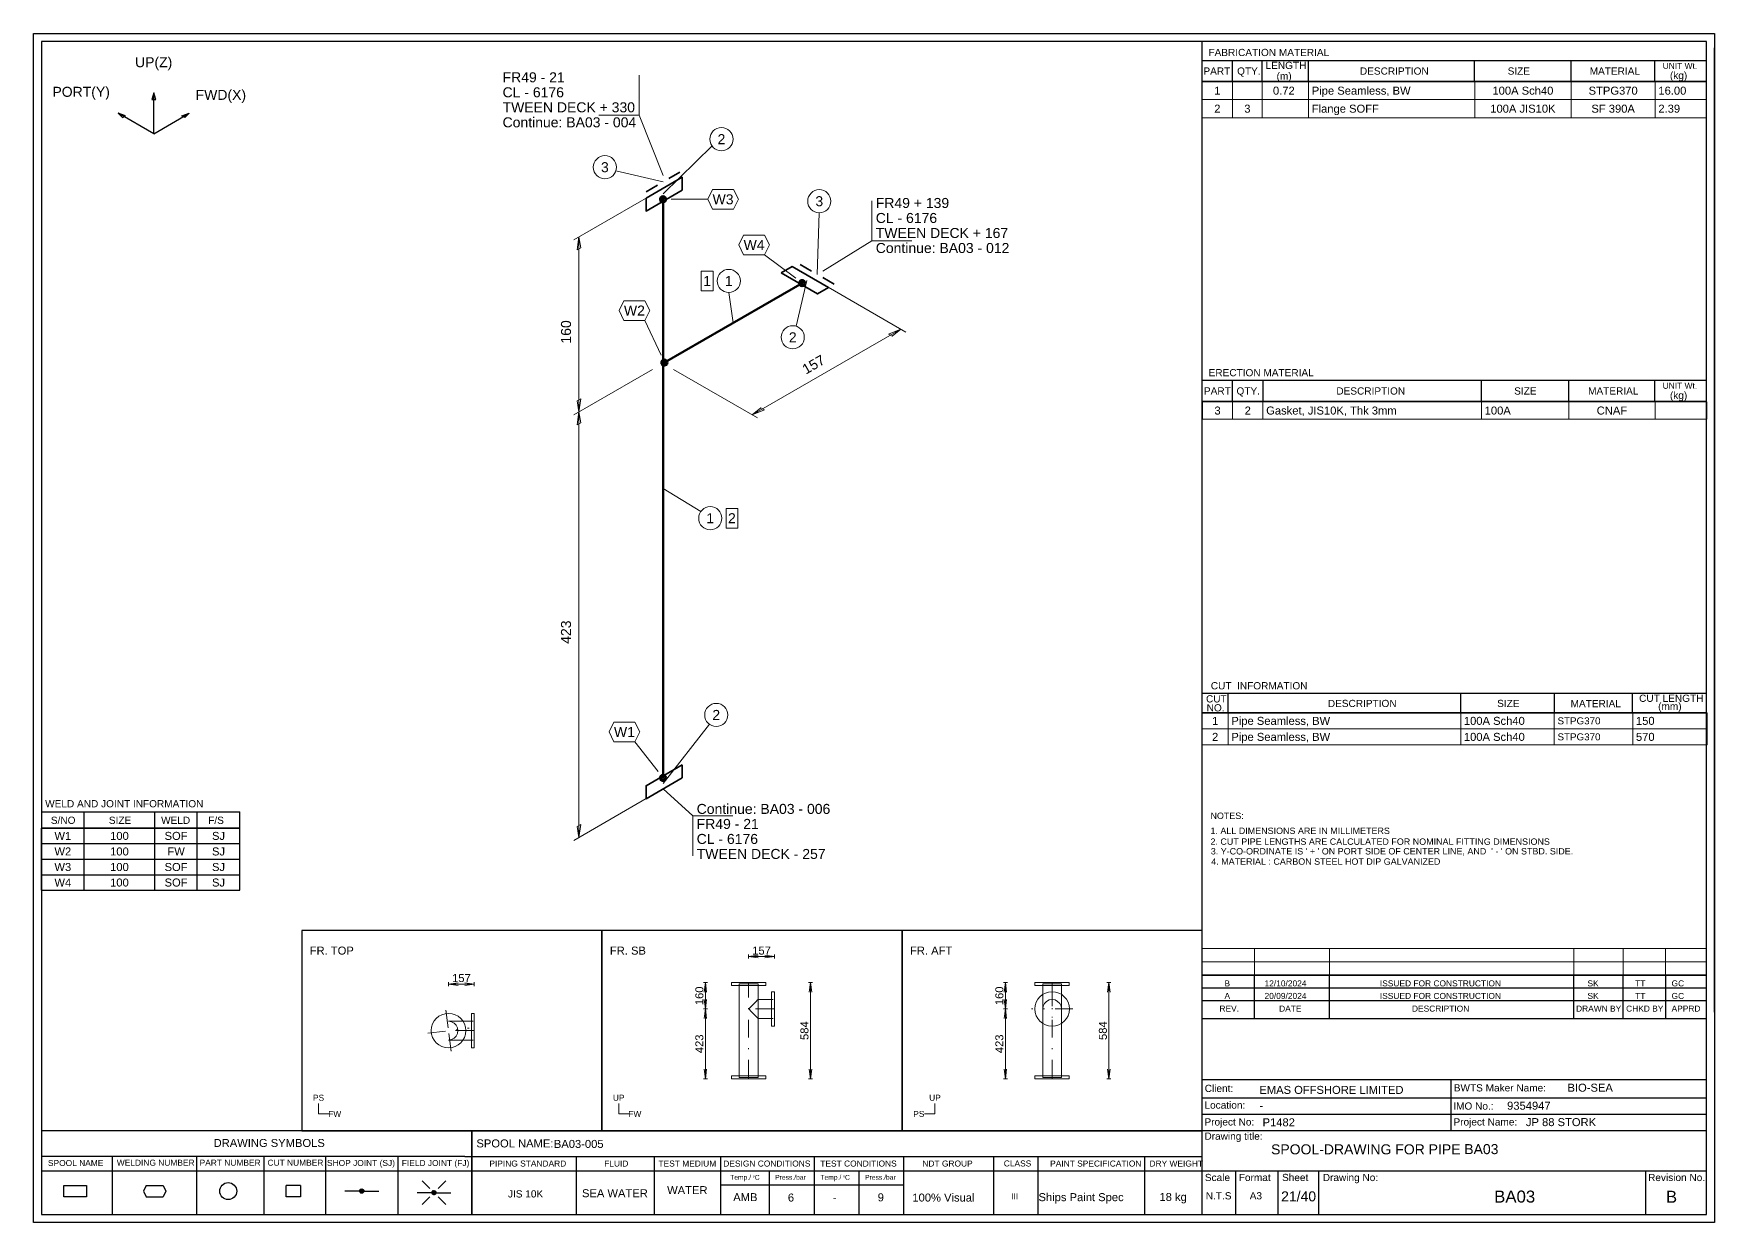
# Model space of a CAD drawing. Header units: millimetres. Extents: x 0 to 420, y 0 to 297.
import ezdxf
from ezdxf.enums import TextEntityAlignment as Align

# ---------------------------------------------------------------- set-up
doc = ezdxf.new("R2010")
doc.units = ezdxf.units.MM
doc.linetypes.add('DOTTED_DASHED5', pattern=[10, 4.444444, -2.666667, 0.222222, -2.666667])
for name, color, linetype in [('FramesFromTables', 40, 'Continuous'), ('I_Coordinates', 11, 'Continuous'), ('I_CutNumbers', 10, 'Continuous'), ('I_Dimensions', 4, 'Continuous'), ('I_OtherComponents', 2, 'Continuous'), ('I_PartNumbers', 9, 'Continuous'), ('I_Pipes', 1, 'Continuous'), ('I_Tags', 8, 'Continuous'), ('SymbolsOnDrawingSheet', 1, 'Continuous'), ('TextFromTables', 2, 'Continuous'), ('TextFromTextBoxes', 2, 'Continuous')]:
    doc.layers.add(name, color=color, linetype=linetype)
doc.styles.add('Cadmatic Default Text', font='arial.ttf')

# ---------------------------------------------------------------- blocks, each defined once
blk = doc.blocks.new('BA01728716184_BOM_4')
at = {"layer": 'FramesFromTables', "linetype": 'ByBlock', "lineweight": 18}
for p, q in [((292, 285), (418, 285)), ((292, 276), (292, 285)), ((292, 276), (292, 285)), ((299.6, 276), (299.6, 285)), ((299.6, 276), (299.6, 285)), ((307, 276), (307, 285)), ((307, 276), (307, 285)), ((318.6, 276), (318.6, 285)), ((318.6, 276), (318.6, 285)), ((360.1, 276), (360.1, 285)), ((360.1, 276), (360.1, 285)), ((384.2, 276), (384.2, 285)), ((384.2, 276), (384.2, 285)), ((405.2, 276), (405.2, 285)), ((405.2, 276), (405.2, 285)), ((418, 276), (418, 285)), ((292, 280.5), (418, 280.5)), ((292, 205), (418.1, 205)), ((292, 200.67), (292, 205)), ((292.1, 200.67), (292.1, 205)), ((299.6, 200.67), (299.6, 205)), ((299.6, 200.67), (299.6, 205)), ((307.2, 200.67), (307.2, 205)), ((307.2, 200.67), (307.2, 205)), ((361.8, 200.67), (361.8, 205)), ((361.8, 200.67), (361.8, 205)), ((383.6, 200.67), (383.6, 205)), ((383.6, 200.67), (383.6, 205)), ((405.2, 200.67), (405.2, 205)), ((405.2, 200.67), (405.2, 205)), ((418, 200.67), (418, 205)), ((292, 127.3), (418.2, 127.3)), ((292, 119.3), (292, 127.3)), ((292, 119.3), (292, 127.3)), ((298.5, 119.3), (298.5, 127.3)), ((298.5, 119.3), (298.5, 127.3)), ((356.6, 119.3), (356.6, 127.3)), ((356.6, 119.3), (356.6, 127.3)), ((380, 119.3), (380, 127.3)), ((380, 119.3), (380, 127.3)), ((399.6, 119.3), (399.6, 127.3)), ((399.6, 119.3), (399.6, 127.3)), ((418, 119.3), (418, 127.3)), ((292, 123.3), (418.2, 123.3)), ((292, 68.4), (418, 68.4)), ((292, 58.6), (292, 68.4)), ((292, 58.6), (292, 68.4)), ((305.1, 58.6), (305.1, 68.4)), ((305.1, 58.6), (305.1, 68.4)), ((323.8, 58.6), (323.8, 68.4)), ((323.8, 58.6), (323.8, 68.4)), ((384.9, 58.6), (384.9, 68.4)), ((384.9, 58.6), (384.9, 68.4)), ((397.2, 58.6), (397.2, 68.4)), ((397.2, 58.6), (397.2, 68.4)), ((407.8, 58.6), (407.8, 68.4)), ((407.8, 58.6), (407.8, 68.4)), ((418, 58.6), (418, 68.4)), ((292, 65.13), (418, 65.13)), ((292, 61.87), (418, 61.87))]:
    blk.add_line(p, q, dxfattribs=at)
at = {"layer": 'FramesFromTables', "linetype": 'ByBlock', "lineweight": -3}
for p, q in [((2, 98.5), (51.5, 98.5)), ((2, 82.96), (2, 98.5)), ((2, 82.96), (2, 98.5)), ((12.6, 82.96), (12.6, 98.5)), ((12.6, 82.96), (12.6, 98.5)), ((30.3, 82.96), (30.3, 98.5)), ((30.3, 82.96), (30.3, 98.5)), ((40.9, 82.96), (40.9, 98.5)), ((40.9, 82.96), (40.9, 98.5)), ((51.5, 82.96), (51.5, 98.5)), ((2, 94.62), (51.5, 94.62)), ((2, 90.73), (51.5, 90.73)), ((2, 86.85), (51.5, 86.85))]:
    blk.add_line(p, q, dxfattribs=at)
at = {"layer": 'FramesFromTables', "linetype": 'ByBlock', "lineweight": 18, "flags": 128}
for points in [[(292, 276), (418, 276), (418, 285)], [(292, 200.67), (418.1, 200.67), (418.1, 205)], [(292, 119.3), (418.2, 119.3), (418.2, 127.3)], [(292, 58.6), (418, 58.6), (418, 68.4)]]:
    blk.add_lwpolyline(points, dxfattribs=at)
at = {"layer": 'FramesFromTables', "linetype": 'ByBlock', "lineweight": -3, "flags": 128}
blk.add_lwpolyline([(2, 82.96), (51.5, 82.96), (51.5, 98.5)], dxfattribs=at)
at = {"layer": 'TextFromTables', "linetype": 'ByBlock', "lineweight": 13, "style": 'Cadmatic Default Text'}
for s, p in [('1', (295.8, 282.75)), ('2', (295.8, 278.25))]:
    blk.add_text(s, height=2, dxfattribs=at).set_placement(p, align=Align.MIDDLE_CENTER)
at = {"layer": 'TextFromTables', "linetype": 'ByBlock', "lineweight": 25, "style": 'Cadmatic Default Text'}
for s, p in [('0.72 ', (312.8, 282.75)), ('100A Sch40', (372.15, 282.75)), ('STPG370', (394.7, 282.75)), ('3', (303.3, 278.25)), ('100A JIS10K', (372.15, 278.25)), ('SF 390A', (394.7, 278.25)), ('3', (295.85, 202.83)), ('2', (303.4, 202.83)), ('CNAF', (394.4, 202.83)), ('1', (295.25, 125.3)), ('2', (295.25, 121.3)), ('W1', (7.3, 96.56)), ('100', (21.45, 96.56)), ('SOF', (35.6, 96.56)), ('SJ', (46.2, 96.56)), ('W2', (7.3, 92.67)), ('100', (21.45, 92.67)), ('FW', (35.6, 92.67)), ('SJ', (46.2, 92.67)), ('W3', (7.3, 88.79)), ('100', (21.45, 88.79)), ('SOF', (35.6, 88.79)), ('SJ', (46.2, 88.79)), ('W4', (7.3, 84.91)), ('100', (21.45, 84.91)), ('SOF', (35.6, 84.91)), ('SJ', (46.2, 84.91))]:
    blk.add_text(s, height=2, dxfattribs=at).set_placement(p, align=Align.MIDDLE_CENTER)
for s, height, p in [('Pipe Seamless, BW ', 2, (319.4, 282.75)), ('16.00', 2, (406, 282.75)), ('Flange SOFF ', 2, (319.4, 278.25)), ('2.39', 2, (406, 278.25)), ('Gasket, JIS10K, Thk 3mm ', 2, (308, 202.83)), ('100A', 2, (362.6, 202.83)), ('Pipe Seamless, BW', 2, (299.3, 125.3)), ('100A Sch40', 2, (357.4, 125.3)), ('STPG370', 1.75, (380.8, 125.3)), ('150', 2, (400.4, 125.3)), ('Pipe Seamless, BW', 2, (299.3, 121.3)), ('100A Sch40', 2, (357.4, 121.3)), ('STPG370', 1.75, (380.8, 121.3)), ('570', 2, (400.4, 121.3))]:
    blk.add_text(s, height=height, dxfattribs=at).set_placement(p, align=Align.MIDDLE_LEFT)
at = {"layer": 'TextFromTextBoxes', "linetype": 'ByBlock', "lineweight": -3, "style": 'Cadmatic Default Text'}
for s, p in [('EMAS OFFSHORE LIMITED', (306.3, 33.1)), ('BIO-SEA', (383.3, 33.65)), ('9354947', (368.2, 29.15)), ('-', (306.3, 29.2)), ('P1482', (307.1, 25)), ('JP 88 STORK', (372.9, 25.05)), ('BA03-005', (130, 19.6))]:
    blk.add_text(s, height=2, dxfattribs=at).set_placement(p, align=Align.MIDDLE_LEFT)
at = {"layer": 'TextFromTextBoxes', "linetype": 'ByBlock', "lineweight": 25, "style": 'Cadmatic Default Text'}
blk.add_text('BA03', height=2.5, dxfattribs=at).set_placement((357.5, 18.3), align=Align.MIDDLE_LEFT)
at = {"layer": 'TextFromTextBoxes', "linetype": 'ByBlock', "lineweight": -3, "style": 'Cadmatic Default Text'}
for s, height, p in [('WATER', 2, (163.35, 8.05)), ('SEA WATER', 2, (145.25, 7.28)), ('AMB', 2, (177.85, 6.3)), ('6', 2, (189.25, 6.2)), ('-', 2, (200.2, 6.15)), ('9', 2, (211.7, 6.25)), ('100% Visual', 2, (227.35, 6.2)), ('Ships Paint Spec', 2, (261.75, 6.3)), ('18 kg', 2, (284.75, 6.35)), ('21/40', 2.5, (316.1, 6.5))]:
    blk.add_text(s, height=height, dxfattribs=at).set_placement(p, align=Align.MIDDLE_CENTER)
at = {"layer": 'TextFromTextBoxes', "linetype": 'ByBlock', "lineweight": 25, "style": 'Cadmatic Default Text'}
blk.add_text('BA03', height=3, dxfattribs=at).set_placement((370.1, 6.45), align=Align.MIDDLE_CENTER)
blk = doc.blocks.new('SEDS_SPOOL_FORMAT_Gol_4')
at = {"layer": 'SymbolsOnDrawingSheet', "linetype": 'ByBlock', "lineweight": -3, "flags": 128}
for points in [[(0, 297), (420, 297), (420, 0), (0, 0), (0, 297)], [(418.01, 295.01), (2, 295.01)], [(2, 295.01), (2, 2)], [(292.02, 50.91), (292.02, 295.01)], [(418.01, 2), (418.01, 295.01)], [(292.02, 290.3), (418.01, 290.3)], [(299.59, 285.01), (299.59, 290.3)], [(307.02, 285.01), (307.02, 290.3)], [(318.61, 285.01), (318.61, 290.3)], [(360.08, 285.01), (360.08, 290.3)], [(384.18, 285.01), (384.18, 290.3)], [(405.15, 285.01), (405.15, 290.3)], [(405.15, 285.01), (405.15, 290.3)], [(420, 52.53), (420, 293.46)], [(420, 52.53), (420, 293.46)], [(292.02, 284.66), (292.02, 288.77)], [(292, 285), (418, 285)], [(292, 253.5), (292, 285)], [(292, 253.5), (292, 285)], [(292.02, 285.01), (418.01, 285.01)], [(418.01, 285.01), (292.02, 285.01)], [(418, 253.5), (418, 285)], [(292.02, 210.38), (418.01, 210.38)], [(299.57, 205.08), (299.57, 210.38)], [(307.21, 205.08), (307.21, 210.38)], [(361.83, 205.03), (361.83, 210.38)], [(383.61, 205.08), (383.61, 210.38)], [(405.15, 205.17), (405.15, 210.38)], [(292.02, 205.08), (292.02, 209.18)], [(292.02, 205.08), (418.01, 205.08)], [(292.02, 186.7), (292.02, 205.08)], [(292.02, 186.7), (292.02, 205.08)], [(418.01, 205.08), (292.02, 205.08)], [(418, 166), (418, 205)], [(292.02, 132.23), (418.01, 132.23)], [(292.02, 127.3), (292.02, 131.41)], [(298.48, 127.3), (298.48, 132.23)], [(356.6, 127.3), (356.6, 132.23)], [(380.01, 127.3), (380.01, 132.23)], [(399.56, 127.3), (399.56, 132.23)], [(292.02, 127.3), (418.01, 127.3)], [(418.01, 127.3), (292.02, 127.3)], [(418, 111.3), (418, 127.3)], [(2, 102.57), (51.49, 102.57)], [(12.6, 98.45), (12.6, 102.57)], [(30.28, 98.45), (30.28, 102.57)], [(40.88, 98.45), (40.88, 102.57)], [(51.49, 98.45), (51.49, 102.57)], [(2, 98.5), (51.5, 98.5)], [(2, 98.5), (51.5, 98.5)], [(51.49, 98.47), (2, 98.47)], [(2, 98.45), (51.49, 98.45)], [(418, 55.4), (418, 68.5)], [(292.02, 52.57), (292.02, 66.5)], [(292.02, 52.57), (292.02, 66.5)], [(292.02, 61.73), (418.01, 61.73)], [(305.1, 50.91), (305.1, 61.73)], [(323.84, 50.91), (323.84, 61.73)], [(384.91, 50.91), (384.91, 61.73)], [(397.21, 50.91), (397.21, 61.73)], [(407.86, 50.91), (407.86, 61.73)], [(292.02, 58.6), (418.01, 58.6)], [(292.02, 55.47), (418.01, 55.47)], [(292.02, 50.91), (418.01, 50.91)], [(292.02, 2), (292.02, 50.91)], [(292.02, 35.73), (418.01, 35.73)], [(354.24, 22.93), (354.24, 35.73)], [(292.02, 31.13), (418.01, 31.13)], [(292.02, 27.03), (418.01, 27.03)], [(2, 22.93), (107.74, 22.93)], [(107.74, 22.93), (292.02, 22.93)], [(109.52, 22.93), (109.52, 2)], [(109.52, 2), (109.52, 22.93)], [(292.02, 22.93), (418.01, 22.93)], [(107.74, 16.45), (2, 16.45)], [(2, 12.91), (292.02, 12.91)], [(19.62, 16.45), (19.62, 2)], [(40.69, 16.45), (40.69, 2)], [(57.56, 16.45), (57.56, 2)], [(72.95, 16.45), (72.95, 2)], [(91.02, 16.45), (91.02, 2)], [(107.74, 16.45), (292.02, 16.45)], [(135.58, 16.45), (135.58, 2)], [(155.03, 16.45), (155.03, 2)], [(171.67, 16.45), (171.67, 2)], [(183.82, 12.91), (183.82, 2)], [(195.02, 16.45), (195.02, 2)], [(206.21, 12.91), (206.21, 2)], [(217.4, 16.45), (217.4, 2)], [(239.85, 16.45), (239.85, 2)], [(250.91, 16.34), (250.91, 2)], [(277.59, 16.45), (277.59, 2)], [(292.02, 12.91), (418.01, 12.91)], [(300.39, 2), (300.39, 12.91)], [(310.96, 2), (310.96, 12.91)], [(321.13, 2), (321.13, 12.91)], [(402.9, 2), (402.9, 12.91)], [(13.2, 6.41), (7.55, 6.41), (7.55, 9.23), (13.2, 9.23)], [(13.2, 9.23), (13.2, 6.41)], [(28.12, 9.23), (27.42, 7.82)], [(28.12, 9.23), (32.36, 9.23)], [(32.36, 9.23), (33.07, 7.82)], [(66.68, 9.23), (66.68, 6.41), (63.15, 6.41), (63.15, 9.23)], [(66.68, 9.23), (63.15, 9.23)], [(99, 8.47), (97.06, 10.41)], [(101.09, 8.47), (103.03, 10.41)], [(171.67, 9.37), (217.4, 9.37)], [(171.67, 9.37), (217.4, 9.37)], [(27.42, 7.82), (28.12, 6.41)], [(28.12, 6.41), (32.36, 6.41)], [(33.07, 7.82), (32.36, 6.41)], [(81.48, 7.82), (77.79, 7.82)], [(81.49, 7.78), (82.04, 8.32)], [(81.51, 7.9), (81.93, 8.32)], [(81.52, 7.7), (82.14, 8.32)], [(81.55, 7.62), (82.22, 8.29)], [(81.56, 8.06), (81.76, 8.26)], [(81.57, 7.54), (82.28, 8.25)], [(81.62, 7.48), (82.34, 8.2)], [(81.68, 7.44), (82.4, 8.16)], [(81.74, 7.39), (82.45, 8.1)], [(81.8, 7.35), (82.48, 8.02)], [(81.88, 7.32), (82.5, 7.94)], [(81.98, 7.32), (82.53, 7.86)], [(82.09, 7.32), (82.52, 7.75)], [(82.24, 7.36), (82.47, 7.59)], [(82.54, 7.82), (86.24, 7.82)], [(99.51, 7.42), (95.82, 7.42)], [(99, 6.38), (97.06, 4.44)], [(99.53, 7.47), (99.99, 7.93)], [(99.53, 7.37), (100.1, 7.93)], [(99.56, 7.29), (100.2, 7.93)], [(99.58, 7.62), (99.88, 7.93)], [(99.58, 7.21), (100.27, 7.89)], [(99.61, 7.13), (100.33, 7.84)], [(99.67, 7.08), (100.39, 7.8)], [(99.73, 7.03), (100.45, 7.75)], [(99.79, 6.99), (100.49, 7.69)], [(99.85, 6.94), (100.52, 7.61)], [(99.94, 6.92), (100.54, 7.53)], [(100.04, 6.92), (100.57, 7.45)], [(100.15, 6.92), (100.54, 7.31)], [(100.38, 7.04), (100.49, 7.15)], [(100.57, 7.42), (104.27, 7.42)], [(101.09, 6.38), (103.03, 4.44)], [(2, 2), (418.01, 2)]]:
    blk.add_lwpolyline(points, dxfattribs=at)
at = {"layer": 'SymbolsOnDrawingSheet', "linetype": 'ByBlock', "lineweight": -3}
for centre, radius in [((48.63, 7.82), 2.12), ((82.01, 7.82), 0.53), ((100.04, 7.42), 0.53)]:
    blk.add_circle(centre, radius, dxfattribs=at)
at = {"layer": 'SymbolsOnDrawingSheet', "linetype": 'ByBlock', "lineweight": -3, "style": 'Cadmatic Default Text'}
for s, height, p in [('FABRICATION MATERIAL', 1.8, (293.57, 293.19)), ('LENGTH', 1.8, (307.84, 289.97)), ('PART', 1.8, (292.32, 288.55)), ('QTY.', 1.8, (300.74, 288.55)), ('DESCRIPTION', 1.8, (331.43, 288.55)), ('SIZE', 1.8, (368.34, 288.55)), ('MATERIAL', 1.8, (388.84, 288.55)), ('UNIT Wt.', 1.5, (407.08, 289.7)), (' (kg)', 1.8, (408.19, 287.46)), ('ERECTION MATERIAL', 1.8, (293.62, 213.19)), ('PART', 1.8, (292.45, 208.62)), ('QTY.', 1.8, (300.58, 208.62)), ('DESCRIPTION', 1.8, (325.54, 208.62)), ('SIZE', 1.8, (369.97, 208.62)), ('MATERIAL', 1.8, (388.45, 208.62)), ('UNIT Wt.', 1.5, (407.08, 209.77)), (' (kg)', 1.8, (408.19, 207.53)), ('CUT  INFORMATION', 1.8, (294.16, 134.97)), ('CUT ', 1.8, (292.97, 131.7)), ('DESCRIPTION', 1.8, (323.41, 130.55)), ('SIZE', 1.8, (365.72, 130.55)), ('MATERIAL', 1.8, (384.07, 130.5)), ('CUT LENGTH', 1.8, (401.19, 131.85)), ('NO.', 1.8, (293.13, 129.46)), ('(mm)', 1.8, (405.94, 129.85)), ('WELD AND JOINT INFORMATION', 1.8, (2.89, 105.5)), ('S/NO', 1.8, (4.31, 101.36)), ('SIZE', 1.8, (18.81, 101.36)), ('WELD', 1.8, (31.86, 101.36)), ('F/S', 1.8, (43.63, 101.36)), ('SPOOL-DRAWING FOR PIPE', 2.5, (309.22, 19.5))]:
    blk.add_text(s, height=height, dxfattribs=at).set_placement(p, align=Align.TOP_LEFT)
for s, height, p in [('(m)', 1.8, (310.6, 285.51)), ('Client:', 1.8, (292.64, 32.58)), ('BWTS Maker Name:', 1.8, (354.88, 32.71)), ('Location:', 1.8, (292.58, 28.41)), ('IMO No.:', 1.8, (354.76, 28.17)), ('Project No:', 1.8, (292.58, 24.2)), ('Project Name:', 1.8, (354.8, 24.2)), ('Drawing title:', 1.8, (292.57, 20.64)), ('DRAWING SYMBOLS', 2, (44.98, 18.84)), ('Temp./  C   ', 1.2, (174.06, 10.65)), ('0', 0.53, (179.71, 11.25)), ('Press./bar', 1.2, (185.31, 10.65)), ('Temp./  C   ', 1.2, (196.61, 10.65)), ('0', 0.53, (202.37, 11.25)), ('Press./bar', 1.2, (207.78, 10.65)), ('Scale', 1.8, (292.68, 10.32)), ('Format', 1.8, (301.16, 10.32)), ('Sheet', 1.8, (311.96, 10.32)), ('Drawing No:', 1.8, (322.14, 10.32)), ('Revision No.', 1.8, (403.43, 10.32)), ('N.T.S', 1.8, (292.92, 5.74)), ('A3', 1.8, (303.89, 5.74))]:
    blk.add_text(s, height=height, dxfattribs=at).set_placement(p)
for s, height, p in [('NOTES:', 1.6, (294.08, 101.59)), ('1. ALL DIMENSIONS ARE IN MILLIMETERS', 1.6, (294.08, 97.83)), ('2. CUT PIPE LENGTHS ARE CALCULATED FOR NOMINAL FITTING DIMENSIONS', 1.6, (294.08, 95.13)), ("3. Y-CO-ORDINATE IS ' + ' ON PORT SIDE OF CENTER LINE, AND  ' - ' ON STBD. SIDE.", 1.6, (294.16, 92.72)), ('4. MATERIAL : CARBON STEEL HOT DIP GALVANIZED', 1.6, (294.28, 90.15)), ('B', 1.5, (297.58, 59.71)), ('12/10/2024', 1.5, (307.59, 59.71)), ('ISSUED FOR CONSTRUCTION', 1.5, (336.41, 59.71)), ('SK', 1.5, (388.28, 59.71)), ('TT', 1.5, (400.21, 59.71)), ('GC', 1.5, (409.3, 59.71)), ('A', 1.5, (297.58, 56.58)), ('20/09/2024', 1.5, (307.59, 56.58)), ('ISSUED FOR CONSTRUCTION', 1.5, (336.41, 56.58)), ('SK', 1.5, (388.28, 56.58)), ('TT', 1.5, (400.21, 56.58)), ('GC', 1.5, (409.3, 56.58)), ('REV.', 1.5, (296.32, 53.41)), ('DATE', 1.5, (311.24, 53.41)), ('DESCRIPTION', 1.5, (344.43, 53.41)), ('DRAWN BY', 1.5, (385.43, 53.41)), ('CHKD BY', 1.5, (397.94, 53.41)), ('APPRD', 1.5, (409.3, 53.41)), ('SPOOL NAME:', 2, (110.65, 19.73)), ('SPOOL NAME', 1.5, (3.58, 14.83)), ('WELDING NUMBER', 1.5, (20.79, 14.91)), ('PART NUMBER', 1.5, (41.48, 14.91)), ('CUT NUMBER', 1.5, (58.44, 14.91)), ('SHOP JOINT (SJ)', 1.5, (73.31, 14.85)), ('FIELD JOINT (FJ)', 1.5, (92, 14.83)), ('PIPING STANDARD', 1.5, (113.89, 14.7)), ('FLUID', 1.5, (142.57, 14.7)), ('TEST MEDIUM', 1.5, (156.14, 14.7)), ('DESIGN CONDITIONS', 1.5, (172.34, 14.7)), ('TEST CONDITIONS', 1.5, (196.58, 14.7)), ('NDT GROUP', 1.5, (222.09, 14.7)), ('CLASS', 1.5, (242.43, 14.72)), ('PAINT SPECIFICATION', 1.5, (254.01, 14.7)), ('DRY WEIGHT', 1.5, (278.84, 14.7)), ('JIS 10K', 1.8, (118.53, 7.12)), ('III', 1.5, (244.26, 6.51)), ('B', 3, (407.89, 6.4))]:
    blk.add_text(s, height=height, dxfattribs=at).set_placement(p, align=Align.MIDDLE_LEFT)
blk = doc.blocks.new('BA01728716184_PRT_47_3')
at = {"layer": 'I_OtherComponents', "linetype": 'ByBlock', "lineweight": 35}
for p, q in [((101.04, 234.21), (103.87, 235.84)), ((106.7, 237.47), (109.52, 239.11))]:
    blk.add_line(p, q, dxfattribs=at)
blk = doc.blocks.new('BA01728716184_PRT_48_3')
at = {"layer": 'I_OtherComponents', "linetype": 'ByBlock', "lineweight": 35, "flags": 128}
blk.add_lwpolyline([(110.09, 234.59), (110.09, 237.8), (101.04, 232.58), (101.04, 229.36), (110.09, 234.59)], dxfattribs=at)
at = {"layer": 'I_OtherComponents', "linetype": 'ByBlock', "lineweight": 50}
for radius in [0.75, 0.375]:
    blk.add_circle((105.28, 232.3), radius, dxfattribs=at)
blk = doc.blocks.new('BA01728716184_PRT_49_3')
at = {"layer": 'I_Pipes', "linetype": 'ByBlock', "lineweight": 50}
blk.add_line((105.28, 232.3), (105.28, 87.73), dxfattribs=at)
blk = doc.blocks.new('BA01728716184_PRT_53_3')
at = {"layer": 'I_OtherComponents', "linetype": 'ByBlock', "lineweight": 35, "flags": 128}
blk.add_lwpolyline([(110.09, 91), (110.09, 87.79), (101.04, 82.56), (101.04, 85.77), (110.09, 91)], dxfattribs=at)
at = {"layer": 'I_OtherComponents', "linetype": 'ByBlock', "lineweight": 50}
for radius in [0.75, 0.375]:
    blk.add_circle((105.28, 87.73), radius, dxfattribs=at)
blk = doc.blocks.new('BA01728716184_PRT_122_3')
at = {"layer": 'I_OtherComponents', "linetype": 'ByBlock', "lineweight": 35}
for p, q in [((142.39, 214.37), (139.56, 216)), ((148.05, 211.11), (145.22, 212.74))]:
    blk.add_line(p, q, dxfattribs=at)
blk = doc.blocks.new('BA01728716184_PRT_123_3')
at = {"layer": 'I_OtherComponents', "linetype": 'ByBlock', "lineweight": 35, "flags": 128}
blk.add_lwpolyline([(134.8, 213.91), (137.58, 215.51), (146.63, 210.29), (143.85, 208.68), (134.8, 213.91)], dxfattribs=at)
at = {"layer": 'I_OtherComponents', "linetype": 'ByBlock', "lineweight": 50}
for radius in [0.75, 0.375]:
    blk.add_circle((140.04, 211.38), radius, dxfattribs=at)
blk = doc.blocks.new('BA01728716184_PRT_124_3')
at = {"layer": 'I_Pipes', "linetype": 'ByBlock', "lineweight": 50}
blk.add_line((140.04, 211.38), (105.63, 191.52), dxfattribs=at)
blk = doc.blocks.new('BA01728716184_DIM_0_3')
at = {"layer": 'I_Dimensions', "linetype": 'ByBlock', "lineweight": 0}
for p, q in [((82.98, 178.44), (102.68, 189.81)), ((84.28, 72.88), (84.28, 179.19)), ((102.68, 83.51), (82.98, 72.13))]:
    blk.add_line(p, q, dxfattribs=at)
at = {"layer": 'I_Dimensions', "linetype": 'ByBlock', "lineweight": 0, "flags": 128}
for points in [[(84.28, 179.19), (84.71, 176.44), (83.84, 175.94), (84.28, 179.19)], [(84.28, 72.88), (84.71, 76.13), (83.84, 75.63), (84.28, 72.88)]]:
    blk.add_lwpolyline(points, dxfattribs=at)
at = {"layer": 'I_Dimensions', "linetype": 'ByBlock', "lineweight": 0, "style": 'Cadmatic Default Text'}
blk.add_text('423', height=2.5, rotation=90, dxfattribs=at).set_placement((81.03, 124.16), align=Align.MIDDLE_CENTER)
blk = doc.blocks.new('BA01728716184_DIM_1_3')
at = {"layer": 'I_Dimensions', "linetype": 'ByBlock', "lineweight": 0}
for p, q in [((82.98, 222.15), (102.68, 233.52)), ((84.28, 179.19), (84.28, 222.9)), ((102.68, 189.81), (82.98, 178.44))]:
    blk.add_line(p, q, dxfattribs=at)
at = {"layer": 'I_Dimensions', "linetype": 'ByBlock', "lineweight": 0, "flags": 128}
for points in [[(84.28, 222.9), (84.71, 220.15), (83.85, 219.65), (84.28, 222.9)], [(84.28, 179.19), (84.71, 182.44), (83.85, 181.94), (84.28, 179.19)]]:
    blk.add_lwpolyline(points, dxfattribs=at)
at = {"layer": 'I_Dimensions', "linetype": 'ByBlock', "lineweight": 0, "style": 'Cadmatic Default Text'}
blk.add_text('160', height=2.5, rotation=90, dxfattribs=at).set_placement((81.03, 199.17), align=Align.MIDDLE_CENTER)
blk = doc.blocks.new('BA01728716184_DIM_2_3')
at = {"layer": 'I_Dimensions', "linetype": 'ByBlock', "lineweight": 0}
for p, q in [((165.99, 199.11), (144.99, 211.24)), ((127.58, 178.44), (164.69, 199.86)), ((107.88, 189.81), (128.88, 177.69))]:
    blk.add_line(p, q, dxfattribs=at)
at = {"layer": 'I_Dimensions', "linetype": 'ByBlock', "lineweight": 0, "flags": 128}
for points in [[(164.69, 199.86), (162.53, 198.11), (161.66, 198.61), (164.69, 199.86)], [(127.58, 178.44), (130.61, 179.69), (129.75, 180.19), (127.58, 178.44)]]:
    blk.add_lwpolyline(points, dxfattribs=at)
at = {"layer": 'I_Dimensions', "linetype": 'ByBlock', "lineweight": 0, "style": 'Cadmatic Default Text'}
blk.add_text('157', height=2.5, rotation=30, dxfattribs=at).set_placement((142.89, 191.03), align=Align.MIDDLE_CENTER)
blk = doc.blocks.new('BA01728716184_CRD_0_3')
at = {"layer": 'I_Coordinates', "linetype": 'ByBlock', "lineweight": 0}
blk.add_line((99.28, 253.29), (105.28, 238.29), dxfattribs=at)
at = {"layer": 'I_Coordinates', "linetype": 'ByBlock', "lineweight": 0, "flags": 128}
blk.add_lwpolyline([(99.28, 263.29), (99.28, 253.29), (89.28, 253.29)], dxfattribs=at)
at = {"layer": 'I_Coordinates', "linetype": 'ByBlock', "lineweight": 0, "style": 'Cadmatic Default Text'}
for s, p in [('FR49 - 21', (65.19, 261.54)), ('TWEEN DECK + 330', (65.19, 254.04)), ('CL - 6176', (65.19, 257.79)), ('Continue: BA03 - 004', (65.19, 250.29))]:
    blk.add_text(s, height=2.5, dxfattribs=at).set_placement(p)
blk = doc.blocks.new('BA01728716184_CRD_1_3')
at = {"layer": 'I_Coordinates', "linetype": 'ByBlock', "lineweight": 0}
blk.add_line((112.69, 78.25), (105.28, 85.01), dxfattribs=at)
at = {"layer": 'I_Coordinates', "linetype": 'ByBlock', "lineweight": 0, "flags": 128}
blk.add_lwpolyline([(112.69, 68.25), (112.69, 78.25), (122.69, 78.25)], dxfattribs=at)
at = {"layer": 'I_Coordinates', "linetype": 'ByBlock', "lineweight": 0, "style": 'Cadmatic Default Text'}
for s, p in [('Continue: BA03 - 006', (113.69, 81.25)), ('FR49 - 21', (113.69, 77.5)), ('CL - 6176', (113.69, 73.75)), ('TWEEN DECK - 257', (113.69, 70))]:
    blk.add_text(s, height=2.5, dxfattribs=at).set_placement(p, align=Align.TOP_LEFT)
blk = doc.blocks.new('BA01728716184_CRD_2_3')
at = {"layer": 'I_Coordinates', "linetype": 'ByBlock', "lineweight": 0}
blk.add_line((157.44, 221.89), (145.22, 214.37), dxfattribs=at)
at = {"layer": 'I_Coordinates', "linetype": 'ByBlock', "lineweight": 0, "flags": 128}
blk.add_lwpolyline([(157.44, 231.89), (157.44, 221.89), (167.44, 221.89)], dxfattribs=at)
at = {"layer": 'I_Coordinates', "linetype": 'ByBlock', "lineweight": 0, "style": 'Cadmatic Default Text'}
for s, p in [('FR49 + 139', (158.44, 230.14)), ('CL - 6176', (158.44, 226.39)), ('TWEEN DECK + 167', (158.44, 222.64)), ('Continue: BA03 - 012', (158.44, 218.89))]:
    blk.add_text(s, height=2.5, dxfattribs=at).set_placement(p)
blk = doc.blocks.new('BA01728716184_PTN_0_3')
at = {"layer": 'I_PartNumbers', "linetype": 'ByBlock', "lineweight": 0}
blk.add_line((117.54, 245.63), (105.28, 233.66), dxfattribs=at)
blk.add_circle((119.88, 247.33), 2.89, dxfattribs=at)
at = {"layer": 'I_PartNumbers', "linetype": 'ByBlock', "lineweight": 0, "style": 'Cadmatic Default Text'}
blk.add_text('2', height=2.5, dxfattribs=at).set_placement((119.88, 247.33), align=Align.MIDDLE_CENTER)
blk = doc.blocks.new('BA01728716184_PTN_1_3')
at = {"layer": 'I_PartNumbers', "linetype": 'ByBlock', "lineweight": 0}
blk.add_line((93.51, 239.43), (105.28, 236.66), dxfattribs=at)
blk.add_circle((90.75, 240.33), 2.89, dxfattribs=at)
at = {"layer": 'I_PartNumbers', "linetype": 'ByBlock', "lineweight": 0, "style": 'Cadmatic Default Text'}
blk.add_text('3', height=2.5, dxfattribs=at).set_placement((90.75, 240.33), align=Align.MIDDLE_CENTER)
blk = doc.blocks.new('BA01728716184_PTN_2_3')
at = {"layer": 'I_PartNumbers', "linetype": 'ByBlock', "lineweight": 0}
blk.add_line((121.72, 209.02), (122.83, 201.45), dxfattribs=at)
blk.add_circle((121.72, 211.91), 2.89, dxfattribs=at)
at = {"layer": 'I_PartNumbers', "linetype": 'ByBlock', "lineweight": 0, "style": 'Cadmatic Default Text'}
blk.add_text('1', height=2.5, dxfattribs=at).set_placement((121.72, 211.91), align=Align.MIDDLE_CENTER)
blk = doc.blocks.new('BA01728716184_PTN_3_3')
at = {"layer": 'I_PartNumbers', "linetype": 'ByBlock', "lineweight": 0}
blk.add_line((138.59, 200.58), (141.21, 212.06), dxfattribs=at)
blk.add_circle((137.7, 197.83), 2.89, dxfattribs=at)
at = {"layer": 'I_PartNumbers', "linetype": 'ByBlock', "lineweight": 0, "style": 'Cadmatic Default Text'}
blk.add_text('2', height=2.5, dxfattribs=at).set_placement((137.7, 197.83), align=Align.MIDDLE_CENTER)
blk = doc.blocks.new('BA01728716184_PTN_4_3')
at = {"layer": 'I_PartNumbers', "linetype": 'ByBlock', "lineweight": 0}
blk.add_line((116.88, 101.14), (105.28, 86.37), dxfattribs=at)
blk.add_circle((118.58, 103.48), 2.89, dxfattribs=at)
at = {"layer": 'I_PartNumbers', "linetype": 'ByBlock', "lineweight": 0, "style": 'Cadmatic Default Text'}
blk.add_text('2', height=2.5, dxfattribs=at).set_placement((118.58, 103.48), align=Align.MIDDLE_CENTER)
blk = doc.blocks.new('BA01728716184_PTN_5_3')
at = {"layer": 'I_PartNumbers', "linetype": 'ByBlock', "lineweight": 0}
blk.add_line((144.33, 228.94), (143.81, 213.56), dxfattribs=at)
blk.add_circle((144.33, 231.83), 2.89, dxfattribs=at)
at = {"layer": 'I_PartNumbers', "linetype": 'ByBlock', "lineweight": 0, "style": 'Cadmatic Default Text'}
blk.add_text('3', height=2.5, dxfattribs=at).set_placement((144.33, 231.83), align=Align.MIDDLE_CENTER)
blk = doc.blocks.new('BA01728716184_PTN_6_3')
at = {"layer": 'I_PartNumbers', "linetype": 'ByBlock', "lineweight": 0}
blk.add_line((114.74, 154.33), (105.28, 160.02), dxfattribs=at)
blk.add_circle((117.08, 152.63), 2.89, dxfattribs=at)
at = {"layer": 'I_PartNumbers', "linetype": 'ByBlock', "lineweight": 0, "style": 'Cadmatic Default Text'}
blk.add_text('1', height=2.5, dxfattribs=at).set_placement((117.08, 152.63), align=Align.MIDDLE_CENTER)
blk = doc.blocks.new('BA01728716184_CUT_7_3')
at = {"layer": 'I_CutNumbers', "linetype": 'ByBlock', "lineweight": 0, "flags": 128}
blk.add_lwpolyline([(117.78, 209.46), (117.78, 214.36), (114.84, 214.36), (114.84, 209.46), (117.78, 209.46)], dxfattribs=at)
at = {"layer": 'I_CutNumbers', "linetype": 'ByBlock', "lineweight": 0, "style": 'Cadmatic Default Text'}
blk.add_text('1', height=2.5, dxfattribs=at).set_placement((116.31, 211.91), align=Align.MIDDLE_CENTER)
blk = doc.blocks.new('BA01728716184_CUT_8_3')
at = {"layer": 'I_CutNumbers', "linetype": 'ByBlock', "lineweight": 0, "flags": 128}
blk.add_lwpolyline([(123.96, 150.18), (123.96, 155.07), (121.02, 155.07), (121.02, 150.18), (123.96, 150.18)], dxfattribs=at)
at = {"layer": 'I_CutNumbers', "linetype": 'ByBlock', "lineweight": 0, "style": 'Cadmatic Default Text'}
blk.add_text('2', height=2.5, dxfattribs=at).set_placement((122.49, 152.63), align=Align.MIDDLE_CENTER)
blk = doc.blocks.new('Pi_Weld_0')
at = {"layer": 'I_Tags', "linetype": 'ByBlock', "lineweight": 0, "flags": 128}
for points in [[(-3.84, 0), (-13, 0)], [(-2.62, 2.45), (-3.84, 0)], [(-3.84, 0), (-2.62, -2.45)], [(2.62, 2.45), (-2.62, 2.45)], [(3.84, 0), (2.62, 2.45)], [(2.62, -2.45), (3.84, 0)], [(-2.62, -2.45), (2.62, -2.45)]]:
    blk.add_lwpolyline(points, dxfattribs=at)
at = {"layer": 'I_Tags', "linetype": 'ByBlock', "lineweight": 0, "style": 'Cadmatic Default Text'}
blk.add_text('W3', height=2.5, dxfattribs=at).set_placement((0, 0), align=Align.MIDDLE_CENTER)
blk = doc.blocks.new('Pi_Weld_1')
at = {"layer": 'I_Tags', "linetype": 'ByBlock', "lineweight": 0, "flags": 128}
for points in [[(-2.62, 2.45), (-3.84, 0)], [(-3.84, 0), (-2.62, -2.45)], [(2.62, 2.45), (-2.62, 2.45)], [(3.84, 0), (2.62, 2.45)], [(2.62, -2.45), (3.84, 0)], [(-2.62, -2.45), (2.62, -2.45)], [(2.62, -2.45), (8.42, -9.91)]]:
    blk.add_lwpolyline(points, dxfattribs=at)
at = {"layer": 'I_Tags', "linetype": 'ByBlock', "lineweight": 0, "style": 'Cadmatic Default Text'}
blk.add_text('W1', height=2.5, dxfattribs=at).set_placement((0, 0), align=Align.MIDDLE_CENTER)
blk = doc.blocks.new('Pi_Weld_2')
at = {"layer": 'I_Tags', "linetype": 'ByBlock', "lineweight": 0, "flags": 128}
for points in [[(-2.62, 2.45), (-3.84, 0)], [(-3.84, 0), (-2.62, -2.45)], [(2.62, 2.45), (-2.62, 2.45)], [(3.84, 0), (2.62, 2.45)], [(2.62, -2.45), (3.84, 0)], [(-2.62, -2.45), (2.62, -2.45)], [(2.62, -2.45), (6.66, -11.18)]]:
    blk.add_lwpolyline(points, dxfattribs=at)
at = {"layer": 'I_Tags', "linetype": 'ByBlock', "lineweight": 0, "style": 'Cadmatic Default Text'}
blk.add_text('W2', height=2.5, dxfattribs=at).set_placement((0, 0), align=Align.MIDDLE_CENTER)
blk = doc.blocks.new('Pi_Weld_3')
at = {"layer": 'I_Tags', "linetype": 'ByBlock', "lineweight": 0, "flags": 128}
for points in [[(-2.62, 2.45), (-3.84, 0)], [(-3.84, 0), (-2.62, -2.45)], [(2.62, 2.45), (-2.62, 2.45)], [(3.84, 0), (2.62, 2.45)], [(2.62, -2.45), (3.84, 0)], [(-2.62, -2.45), (2.62, -2.45)], [(2.62, -2.45), (10.4, -8.31)]]:
    blk.add_lwpolyline(points, dxfattribs=at)
at = {"layer": 'I_Tags', "linetype": 'ByBlock', "lineweight": 0, "style": 'Cadmatic Default Text'}
blk.add_text('W4', height=2.5, dxfattribs=at).set_placement((0, 0), align=Align.MIDDLE_CENTER)

msp = doc.modelspace()

# ---------------------------------------------------------------- linework, layer by layer
at = {"linetype": 'ByBlock', "lineweight": 13, "flags": 128}
for points in [[(178.68, 65.9), (178.68, 66.9)], [(178.68, 66.4), (181.08, 66.09), (178.68, 66.4), (181.08, 66.72), (178.68, 66.4)], [(178.68, 66.4), (185.12, 66.4)], [(185.12, 66.4), (182.72, 66.72), (185.12, 66.4), (182.72, 66.09), (185.12, 66.4)], [(185.12, 65.9), (185.12, 66.9)], [(103.68, 59.04), (103.68, 60.04)], [(103.68, 59.54), (106.08, 59.22), (103.68, 59.54), (106.08, 59.85), (103.68, 59.54)], [(103.68, 59.54), (110.12, 59.54)], [(110.12, 59.54), (107.72, 59.85), (110.12, 59.54), (107.72, 59.22), (110.12, 59.54)], [(110.12, 59.04), (110.12, 60.04)], [(168.36, 59.9), (167.36, 59.9)], [(167.86, 59.9), (167.54, 57.5), (167.86, 59.9), (168.18, 57.5), (167.86, 59.9)], [(167.86, 53.32), (167.86, 59.9)], [(193.62, 59.9), (194.62, 59.9)], [(194.12, 59.9), (193.81, 57.5), (194.12, 59.9), (194.44, 57.5), (194.12, 59.9)], [(194.12, 35.9), (194.12, 59.9)], [(243.32, 59.9), (242.32, 59.9)], [(242.82, 59.9), (242.51, 57.5), (242.82, 59.9), (243.14, 57.5), (242.82, 59.9)], [(242.82, 53.32), (242.82, 59.9)], [(268.19, 59.9), (269.19, 59.9)], [(268.69, 59.9), (268.37, 57.5), (268.69, 59.9), (269, 57.5), (268.69, 59.9)], [(268.69, 35.9), (268.69, 59.9)], [(167.86, 53.32), (168.18, 55.72), (167.86, 53.32), (167.54, 55.72), (167.86, 53.32)], [(242.82, 53.32), (243.14, 55.72), (242.82, 53.32), (242.51, 55.72), (242.82, 53.32)], [(168.36, 53.32), (167.36, 53.32)], [(167.86, 53.32), (167.54, 50.92), (167.86, 53.32), (168.18, 50.92), (167.86, 53.32)], [(167.86, 35.9), (167.86, 53.32)], [(243.32, 53.32), (242.32, 53.32)], [(242.82, 53.32), (242.51, 50.92), (242.82, 53.32), (243.14, 50.92), (242.82, 53.32)], [(242.82, 35.9), (242.82, 53.32)], [(167.86, 35.9), (168.18, 38.3), (167.86, 35.9), (167.54, 38.3), (167.86, 35.9)], [(194.12, 35.9), (194.44, 38.3), (194.12, 35.9), (193.81, 38.3), (194.12, 35.9)], [(242.82, 35.9), (243.14, 38.3), (242.82, 35.9), (242.51, 38.3), (242.82, 35.9)], [(268.69, 35.9), (269, 38.3), (268.69, 35.9), (268.37, 38.3), (268.69, 35.9)], [(168.36, 35.9), (167.36, 35.9)], [(193.62, 35.9), (194.62, 35.9)], [(243.32, 35.9), (242.32, 35.9)], [(268.19, 35.9), (269.19, 35.9)]]:
    msp.add_lwpolyline(points, dxfattribs=at)
at = {"linetype": 'DOTTED_DASHED5', "lineweight": 13, "flags": 128}
for points in [[(178.68, 59.16), (178.68, 59.9)], [(178.68, 36.19), (178.68, 59.62)], [(254.5, 59.16), (254.5, 59.9)], [(254.5, 36.19), (254.5, 59.62)], [(254.5, 58.5), (254.5, 48.14)], [(103.04, 53.04), (104.32, 42.75)], [(104.32, 42.75), (103.04, 53.04)], [(184.84, 53.32), (178.68, 53.32)], [(185.12, 53.32), (184.38, 53.32)], [(259.69, 53.32), (249.32, 53.32)], [(98.54, 47.25), (108.82, 48.54)], [(98.54, 47.25), (108.82, 48.54)], [(109.83, 47.9), (103.68, 47.9)], [(110.12, 47.9), (109.38, 47.9)], [(178.68, 35.9), (178.68, 36.64)], [(254.5, 35.9), (254.5, 36.64)]]:
    msp.add_lwpolyline(points, dxfattribs=at)
at = {"layer": 'I_Pipes', "linetype": 'ByBlock', "lineweight": 50}
for radius in [0.75, 0.375]:
    msp.add_circle((157.63, 214.82), radius, dxfattribs=at)
at = {"layer": 'SymbolsOnDrawingSheet', "linetype": 'ByBlock', "lineweight": 25, "flags": 128}
for points in [[(30.5, 280.57), (30, 282.21), (29.5, 280.57), (30.5, 280.57)], [(30, 272), (30, 282.21)], [(30, 272), (21.16, 277.1)], [(22.93, 276.49), (21.16, 277.1), (22.22, 276.08), (22.93, 276.49)], [(30, 272), (38.84, 277.1)], [(37.07, 276.49), (38.84, 277.1), (37.78, 276.08), (37.07, 276.49)], [(67, 22.9), (142, 22.9), (142, 72.9), (67, 72.9), (67, 22.9)], [(142, 22.9), (217, 22.9), (217, 72.9), (142, 72.9), (142, 22.9)], [(217, 22.9), (292, 22.9), (292, 72.9), (217, 72.9), (217, 22.9)]]:
    msp.add_lwpolyline(points, dxfattribs=at)
at = {"layer": 'SymbolsOnDrawingSheet', "linetype": 'ByBlock', "lineweight": 18, "flags": 128}
for points in [[(183, 59.9), (183, 59.16), (174.36, 59.16), (174.36, 59.9), (183, 59.9)], [(181.03, 59.62), (181.03, 36.19), (176.33, 36.19), (176.33, 59.62), (181.03, 59.62)], [(250.22, 59.9), (250.22, 59.16)], [(258.79, 59.16), (258.78, 59.16), (258.48, 59.16), (257.91, 59.16), (257.11, 59.16), (256.13, 59.16), (255.04, 59.16), (253.91, 59.16), (252.82, 59.16), (251.85, 59.16), (251.06, 59.16), (250.5, 59.16), (250.22, 59.16), (250.23, 59.16), (250.52, 59.16), (251.1, 59.16), (251.9, 59.16), (252.88, 59.16), (253.97, 59.16), (255.1, 59.16), (256.18, 59.16), (257.15, 59.16), (257.95, 59.16), (258.51, 59.16), (258.79, 59.16), (258.79, 59.9)], [(250.22, 59.9), (250.5, 59.9), (251.06, 59.9), (251.85, 59.9), (252.82, 59.9), (253.91, 59.9), (255.04, 59.9), (256.13, 59.9), (257.11, 59.9), (257.91, 59.9), (258.48, 59.9), (258.78, 59.9), (258.79, 59.9)], [(256.85, 59.62), (256.85, 36.19), (252.15, 36.19), (252.15, 59.62), (256.85, 59.62)], [(180.06, 54.7), (179.4, 54.05)], [(180.58, 55.22), (180.06, 54.7)], [(180.91, 55.56), (180.58, 55.22)], [(184.83, 55.67), (181.03, 55.67), (180.91, 55.56)], [(185.12, 49), (184.38, 49), (184.38, 57.64), (185.12, 57.64), (185.12, 49)], [(252.6, 54.7), (252.27, 54.05), (252.6, 54.7)], [(253.12, 55.22), (252.6, 54.7), (253.12, 55.22)], [(253.78, 55.56), (253.12, 55.22), (253.78, 55.56)], [(254.5, 55.67), (253.78, 55.56), (254.5, 55.67)], [(255.23, 55.56), (254.5, 55.67), (255.23, 55.56)], [(255.88, 55.22), (255.23, 55.56), (255.88, 55.22)], [(256.4, 54.7), (255.88, 55.22), (256.4, 54.7)], [(256.74, 54.05), (256.4, 54.7), (256.74, 54.05)], [(110.12, 43.58), (109.38, 43.58), (109.38, 52.22), (110.12, 52.22), (110.12, 43.58)], [(179.4, 54.05), (178.69, 53.32)], [(178.69, 53.32), (179.4, 52.6)], [(179.4, 52.6), (180.06, 51.94)], [(180.06, 51.94), (180.58, 51.42)], [(180.58, 51.42), (180.91, 51.09)], [(180.91, 51.09), (181.03, 50.97), (184.83, 50.97)], [(252.27, 54.05), (252.15, 53.32), (252.27, 54.05)], [(256.85, 53.32), (256.74, 54.05), (256.85, 53.32)], [(109.83, 50.25), (103.68, 50.25), (104.4, 50.13)], [(104.4, 50.13), (103.68, 50.25)], [(104.4, 50.13), (105.06, 49.8)], [(105.06, 49.8), (104.4, 50.13)], [(105.06, 49.8), (105.58, 49.28)], [(105.58, 49.28), (105.06, 49.8)], [(105.06, 45.99), (105.58, 46.51)], [(105.58, 46.51), (105.06, 45.99)], [(105.91, 48.62), (105.58, 49.28)], [(105.58, 49.28), (105.91, 48.62)], [(105.58, 46.51), (105.91, 47.17)], [(105.91, 47.17), (105.58, 46.51)], [(106.03, 47.9), (105.91, 48.62)], [(105.91, 48.62), (106.03, 47.9)], [(105.91, 47.17), (106.03, 47.9)], [(106.03, 47.9), (105.91, 47.17)], [(103.69, 45.55), (104.4, 45.66)], [(104.4, 45.66), (103.69, 45.55), (109.83, 45.55)], [(104.4, 45.66), (105.06, 45.99)], [(105.06, 45.99), (104.4, 45.66)], [(174.36, 35.9), (174.36, 36.64), (183, 36.64), (183, 35.9), (174.36, 35.9)], [(250.22, 36.64), (250.22, 35.9)], [(250.22, 36.64), (250.5, 36.64), (251.06, 36.64), (251.85, 36.64), (252.82, 36.64), (253.91, 36.64), (255.04, 36.64), (256.13, 36.64), (257.11, 36.64), (257.91, 36.64), (258.48, 36.64), (258.78, 36.64), (258.79, 36.64)], [(250.52, 35.9), (251.1, 35.9), (251.9, 35.9), (252.88, 35.9), (253.97, 35.9), (255.1, 35.9), (256.18, 35.9), (257.15, 35.9), (257.95, 35.9), (258.51, 35.9), (258.79, 35.9), (258.78, 35.9), (258.48, 35.9), (257.91, 35.9), (257.11, 35.9), (256.13, 35.9), (255.04, 35.9), (253.91, 35.9), (252.82, 35.9), (251.85, 35.9), (251.06, 35.9), (250.5, 35.9), (250.22, 35.9), (250.23, 35.9), (250.52, 35.9)], [(258.79, 35.9), (258.79, 36.64)], [(71.2, 27.1), (71.2, 29.67)], [(146.2, 27.1), (146.2, 29.67)], [(225.24, 27.1), (225.24, 29.67)], [(71.2, 27.1), (73.78, 27.1)], [(146.2, 27.1), (148.77, 27.1)], [(225.24, 27.1), (222.66, 27.1)]]:
    msp.add_lwpolyline(points, dxfattribs=at)
at = {"layer": 'SymbolsOnDrawingSheet', "linetype": 'ByBlock', "lineweight": 18}
for centre in [(254.5, 53.32), (103.68, 47.9), (103.68, 47.9)]:
    msp.add_circle(centre, 4.32, dxfattribs=at)

# ---------------------------------------------------------------- block references
at = {"layer": 'I_Coordinates', "lineweight": 0}
for name in ['BA01728716184_CRD_0_3', 'BA01728716184_CRD_2_3', 'BA01728716184_CRD_1_3']:
    msp.add_blockref(name, (52, 23.3), dxfattribs=at)
at = {"layer": 'I_CutNumbers', "lineweight": 0}
for name in ['BA01728716184_CUT_7_3', 'BA01728716184_CUT_8_3']:
    msp.add_blockref(name, (52, 23.3), dxfattribs=at)
at = {"layer": 'I_Dimensions', "lineweight": 0}
for name in ['BA01728716184_DIM_1_3', 'BA01728716184_DIM_2_3', 'BA01728716184_DIM_0_3']:
    msp.add_blockref(name, (52, 23.3), dxfattribs=at)
at = {"layer": 'I_OtherComponents', "lineweight": 35}
for name in ['BA01728716184_PRT_47_3', 'BA01728716184_PRT_48_3', 'BA01728716184_PRT_123_3', 'BA01728716184_PRT_122_3', 'BA01728716184_PRT_53_3']:
    msp.add_blockref(name, (52, 23.3), dxfattribs=at)
at = {"layer": 'I_PartNumbers', "lineweight": 0}
for name in ['BA01728716184_PTN_0_3', 'BA01728716184_PTN_1_3', 'BA01728716184_PTN_5_3', 'BA01728716184_PTN_2_3', 'BA01728716184_PTN_3_3', 'BA01728716184_PTN_6_3', 'BA01728716184_PTN_4_3']:
    msp.add_blockref(name, (52, 23.3), dxfattribs=at)
at = {"layer": 'I_Pipes', "lineweight": 50}
for name in ['BA01728716184_PRT_49_3', 'BA01728716184_PRT_124_3']:
    msp.add_blockref(name, (52, 23.3), dxfattribs=at)
at = {"layer": 'I_Tags'}
for name, p in [('Pi_Weld_0', (172.28, 255.6)), ('Pi_Weld_3', (180.04, 244.19)), ('Pi_Weld_2', (150.13, 227.81)), ('Pi_Weld_1', (147.64, 122.52))]:
    msp.add_blockref(name, p, dxfattribs=at)
at = {"layer": 'SymbolsOnDrawingSheet'}
msp.add_blockref('SEDS_SPOOL_FORMAT_Gol_4', (0, 0), dxfattribs=at)
at = {"layer": 'TextFromTextBoxes', "lineweight": 25}
msp.add_blockref('BA01728716184_BOM_4', (0, 0), dxfattribs=at)

# ---------------------------------------------------------------- texts
at = {"layer": 'SymbolsOnDrawingSheet', "linetype": 'ByBlock', "lineweight": 25, "style": 'Cadmatic Default Text'}
for s, p in [('UP(Z)', (30, 289.86)), ('PORT(Y)', (11.88, 282.46)), ('FWD(X)', (46.79, 281.7))]:
    msp.add_text(s, height=2.5, dxfattribs=at).set_placement(p, align=Align.MIDDLE_CENTER)
for s, p in [('FR. TOP', (69, 68.9)), ('FR. SB', (144, 68.9)), ('FR. AFT', (219, 68.9))]:
    msp.add_text(s, height=2, dxfattribs=at).set_placement(p, align=Align.TOP_LEFT)
at = {"layer": 'SymbolsOnDrawingSheet', "linetype": 'ByBlock', "lineweight": 13, "style": 'Cadmatic Default Text'}
for p in [(181.9, 67.9), (106.9, 61.04)]:
    msp.add_text('157', height=2, dxfattribs=at).set_placement(p, align=Align.MIDDLE_CENTER)
for s, p in [('160', (166.36, 56.61)), ('160', (241.32, 56.61)), ('423', (166.36, 44.61)), ('584', (192.62, 47.9)), ('423', (241.32, 44.61)), ('584', (267.19, 47.9))]:
    msp.add_text(s, height=2, rotation=90, dxfattribs=at).set_placement(p, align=Align.MIDDLE_CENTER)
at = {"layer": 'SymbolsOnDrawingSheet', "linetype": 'ByBlock', "lineweight": 18, "style": 'Cadmatic Default Text'}
for s, p in [('PS', (71.2, 31.14)), ('UP', (146.2, 31.14)), ('UP', (225.24, 31.14)), ('FW', (75.24, 27.1)), ('FW', (150.24, 27.1)), ('PS', (221.2, 27.1))]:
    msp.add_text(s, height=1.5, dxfattribs=at).set_placement(p, align=Align.MIDDLE_CENTER)

doc.saveas('drawing.dxf')
